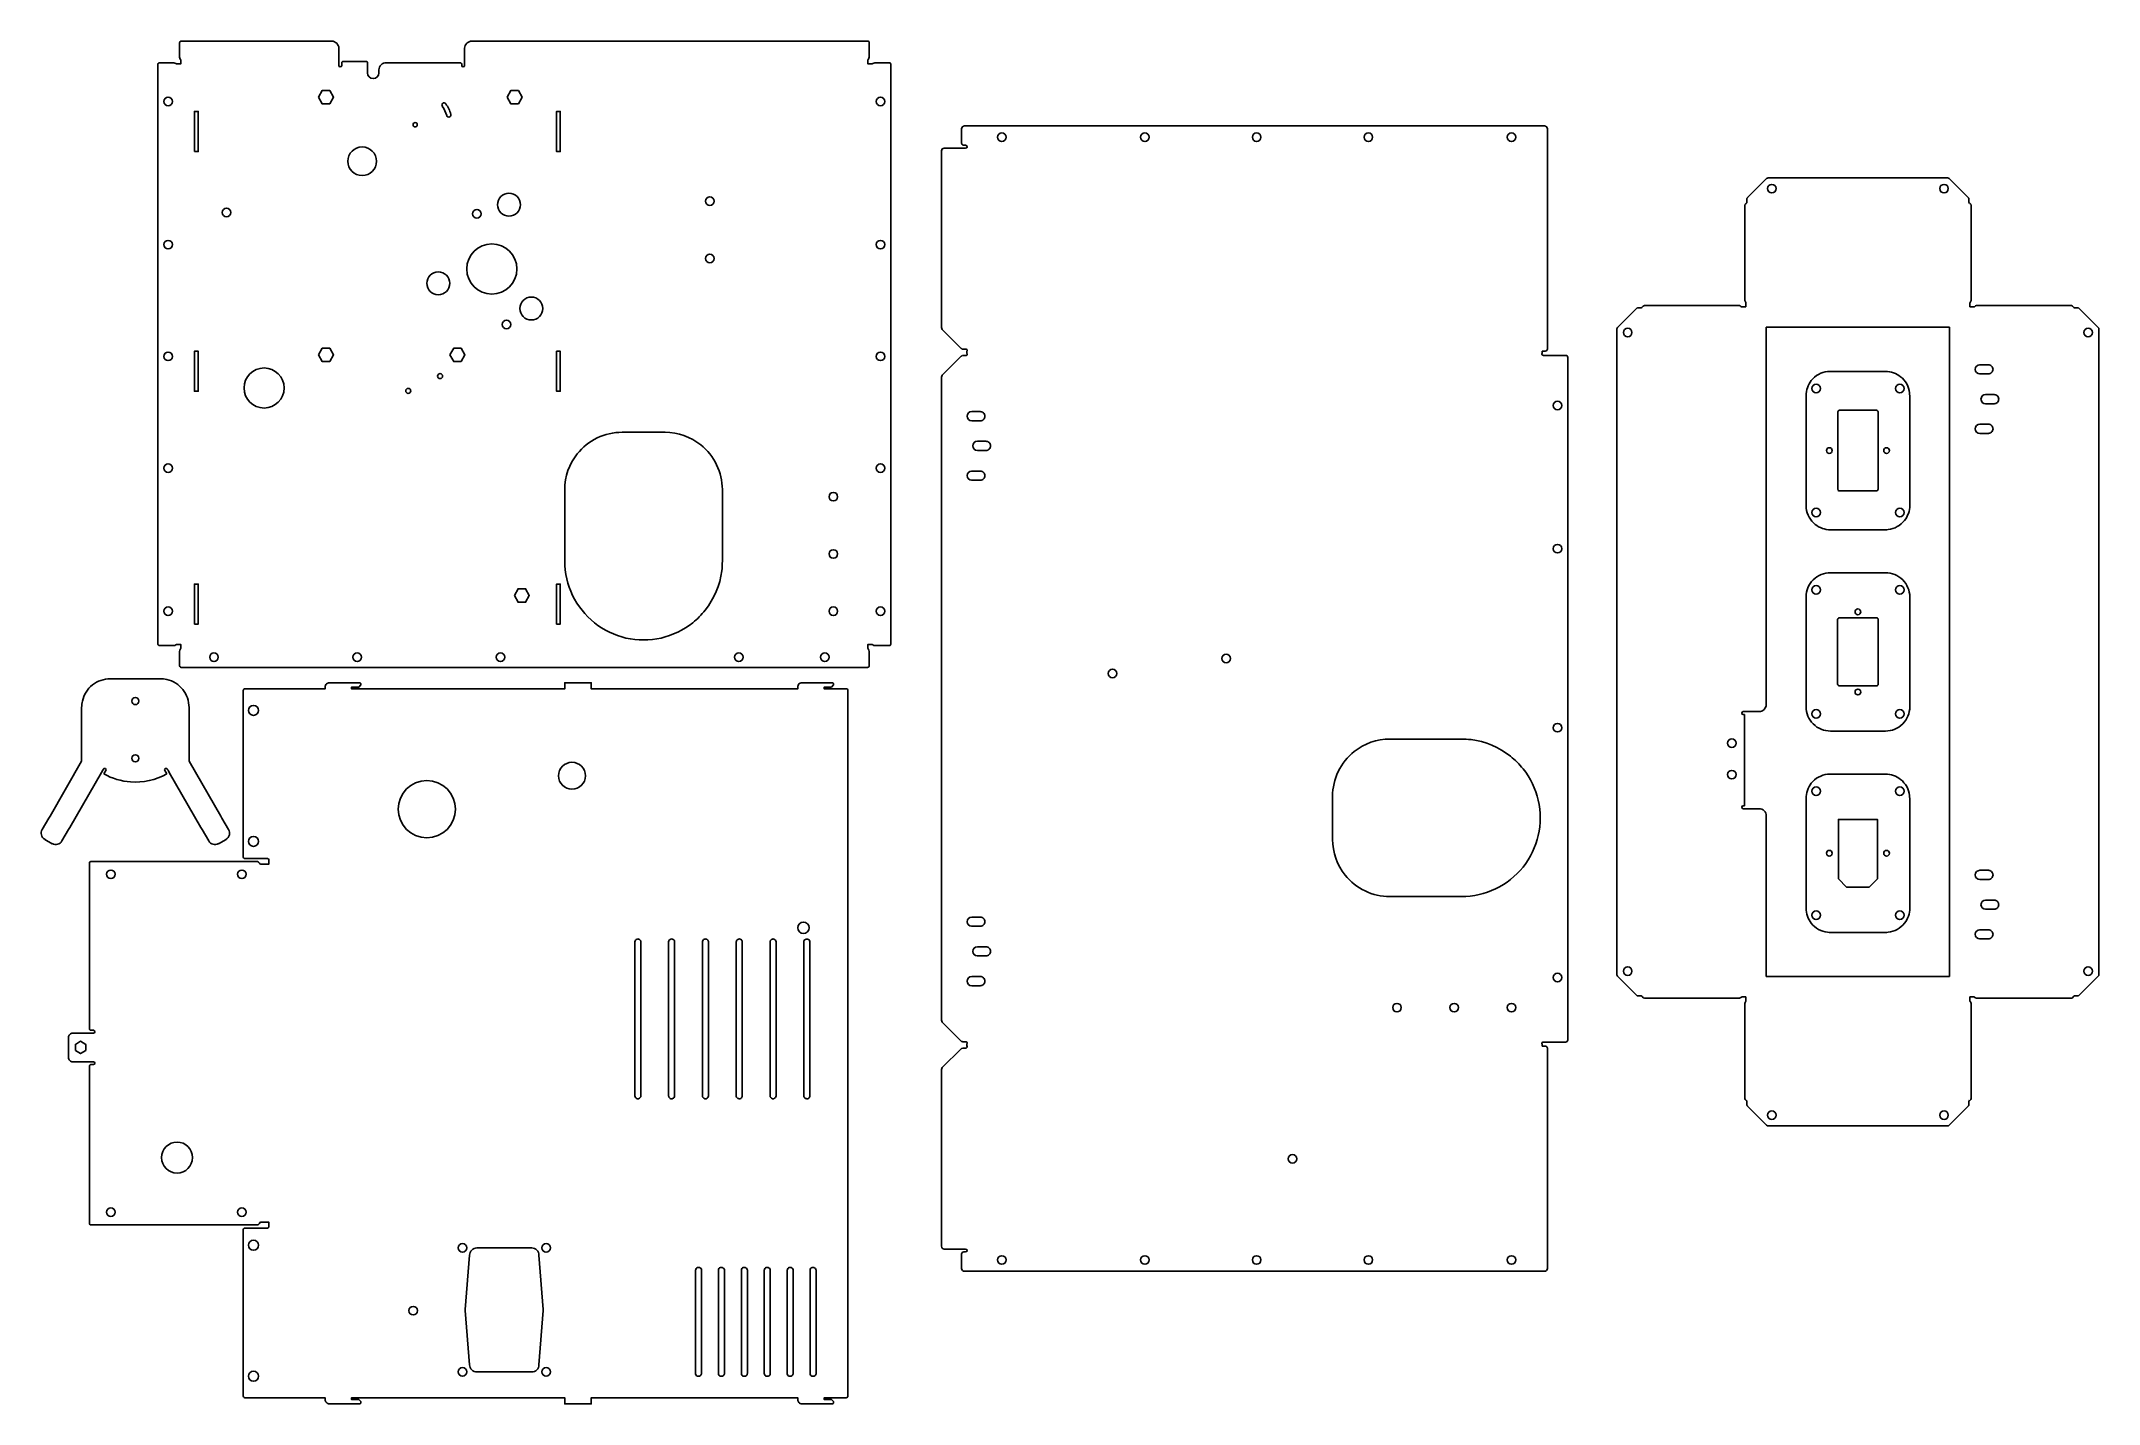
# Model space of a CAD drawing. Header units: millimetres. Extents: x 831 to 2268, y 32 to 983.
import ezdxf

# ---------------------------------------------------------------- set-up
doc = ezdxf.new("R2010")
doc.units = ezdxf.units.MM
doc.layers.get('0').update_dxf_attribs({"linetype": 'CONTINUOUS'})

msp = doc.modelspace()

# ---------------------------------------------------------------- linework, layer by layer
for p, q in [((1474, 912.2), (1474, 922.2)), ((1881, 924.2), (1476, 924.2)), ((1883, 768.5), (1883, 922.2)), ((1459.9, 783.4), (1459.9, 906.7)), ((1474.1, 908.7), (1461.9, 908.7)), ((1475.8, 908.7), (1474.1, 908.7)), ((1476.8, 910.7), (1475.5, 910.7)), ((1475.8, 908.7), (1476.8, 908.7)), ((2036.1, 887.5), (2022.8, 874.2)), ((2037.2, 887.9), (2162.5, 887.9)), ((2163.6, 887.5), (2176.9, 874.2)), ((2020.9, 802.4), (2020.9, 868.7)), ((2022.4, 873.4), (2022.4, 872)), ((2022.4, 871), (2022.4, 872)), ((2177.3, 872), (2177.3, 873.4)), ((2177.3, 871), (2177.3, 872)), ((2178.9, 868.7), (2178.9, 802.4)), ((1932, 783.4), (1945.3, 796.7)), ((1946.2, 797.2), (1947.5, 797.2)), ((1947.5, 797.2), (1948.5, 797.2)), ((2017.1, 798.7), (1950.8, 798.7)), ((2018.9, 797.9), (2019.9, 797.9)), ((2021.7, 797.9), (2019.9, 797.9)), ((2021.7, 799.6), (2021.7, 800.6)), ((2021.7, 799.6), (2021.7, 797.9)), ((2178.1, 799.6), (2178.1, 800.6)), ((2178.1, 799.6), (2178.1, 797.9)), ((2178.1, 797.9), (2179.8, 797.9)), ((2180.8, 797.9), (2179.8, 797.9)), ((2248.9, 798.7), (2182.6, 798.7)), ((2251.2, 797.2), (2252.2, 797.2)), ((2253.5, 797.2), (2252.2, 797.2)), ((2267.7, 783.4), (2254.4, 796.7)), ((1460.5, 782), (1473.7, 768.8)), ((1931.6, 782.4), (1931.6, 331.5)), ((2035.9, 520.2), (2035.9, 783.7)), ((2163.9, 783.7), (2035.9, 783.7)), ((2163.9, 330.2), (2163.9, 783.7)), ((2268.1, 331.5), (2268.1, 782.4)), ((1460.5, 750.2), (1473.7, 763.4)), ((1474.5, 768.4), (1475.8, 768.4)), ((1474.5, 763.8), (1475.8, 763.8)), ((1475.8, 768.4), (1476.8, 768.4)), ((1476.8, 763.8), (1475.8, 763.8)), ((1477.7, 766.8), (1477.7, 765.4)), ((1879.3, 767), (1881.5, 767)), ((1879.3, 765.2), (1879.3, 767)), ((1880.2, 764), (1881.2, 764)), ((1881.2, 764), (1883, 764)), ((1883, 764), (1895.7, 764)), ((1897.2, 762.5), (1897.2, 286)), ((1459.9, 299.8), (1459.9, 748.8)), ((2119.1, 752.8), (2080.7, 752.8)), ((2063.7, 735.8), (2063.7, 659.2)), ((2136.1, 659.2), (2136.1, 735.8)), ((1266.9, 710.3), (1236.9, 710.3)), ((1196.9, 670.3), (1196.9, 620.3)), ((1306.9, 620.3), (1306.9, 670.3)), ((2080.7, 642.2), (2119.1, 642.2)), ((914.5, 538.1), (879.5, 538.1)), ((859.5, 518.1), (859.5, 480.7)), ((934.5, 480.7), (934.5, 518.1)), ((2019.7, 515.2), (2019.9, 515.2)), ((2020.7, 513.2), (2019.7, 513.2)), ((2019.9, 515.2), (2021.7, 515.2)), ((2020.7, 449.4), (2020.7, 513.2)), ((2030.9, 515.2), (2021.7, 515.2)), ((1823, 496), (1773, 496)), ((859.5, 480.7), (837.4, 442.3)), ((874.3, 474.3), (873.4, 472.8)), ((874.8, 475.1), (874.3, 474.3)), ((919.3, 475.1), (919.8, 474.3)), ((919.8, 474.3), (920.6, 472.8)), ((934.5, 480.7), (956.7, 442.3)), ((873.4, 472.8), (851.2, 434.3)), ((876.5, 474.1), (875.1, 471.7)), ((917.5, 474.1), (918.9, 471.7)), ((920.6, 472.8), (942.8, 434.3)), ((2119.1, 471.6), (2080.7, 471.6)), ((1733, 456), (1733, 426)), ((2019.7, 449.4), (2020.7, 449.4)), ((2019.7, 447.4), (2019.9, 447.4)), ((2019.9, 447.4), (2021.7, 447.4)), ((2030.9, 447.4), (2021.7, 447.4)), ((2063.7, 454.6), (2063.7, 378)), ((2136.1, 378), (2136.1, 454.6)), ((836.5, 440.8), (831.9, 432.9)), ((836.5, 440.8), (837.4, 442.3)), ((850.3, 432.8), (845.7, 424.9)), ((850.3, 432.8), (851.2, 434.3)), ((943.7, 432.8), (942.8, 434.3)), ((943.7, 432.8), (948.3, 424.9)), ((957.5, 440.8), (956.7, 442.3)), ((957.5, 440.8), (962.1, 432.9)), ((2035.9, 330.2), (2035.9, 442.4)), ((833.7, 426), (838.9, 423)), ((960.3, 426), (955.1, 423)), ((1773, 386), (1823, 386)), ((2080.7, 361), (2119.1, 361)), ((1245.8, 247), (1245.8, 354.4)), ((1250, 354.4), (1250, 247)), ((1269.4, 247), (1269.4, 354.4)), ((1273.6, 354.4), (1273.6, 247)), ((1293, 247), (1293, 354.4)), ((1297.2, 354.4), (1297.2, 247)), ((1316.6, 247), (1316.6, 354.4)), ((1320.8, 354.4), (1320.8, 247)), ((1340.2, 247), (1340.2, 354.4)), ((1344.4, 354.4), (1344.4, 247)), ((1363.8, 247), (1363.8, 354.4)), ((1368, 354.4), (1368, 247)), ((1932, 330.5), (1945.3, 317.1)), ((1946.2, 316.7), (1947.5, 316.7)), ((1947.5, 316.7), (1948.5, 316.7)), ((2163.9, 330.2), (2035.9, 330.2)), ((2251.2, 316.7), (2252.2, 316.7)), ((2253.5, 316.7), (2252.2, 316.7)), ((2267.7, 330.5), (2254.4, 317.1)), ((2017.1, 315.2), (1950.8, 315.2)), ((2018.9, 316), (2019.9, 316)), ((2019.9, 316), (2021.7, 316)), ((2020.9, 245.1), (2020.9, 311.4)), ((2021.7, 316), (2021.7, 314.3)), ((2021.7, 314.3), (2021.7, 313.3)), ((2178.1, 316), (2179.8, 316)), ((2178.1, 314.3), (2178.1, 316)), ((2178.1, 314.3), (2178.1, 313.3)), ((2178.9, 311.4), (2178.9, 245.1)), ((2180.8, 316), (2179.8, 316)), ((2248.9, 315.2), (2182.6, 315.2)), ((1473.7, 285.2), (1460.5, 298.4)), ((1460.5, 266.6), (1473.7, 279.7)), ((1474.5, 284.7), (1475.8, 284.7)), ((1474.5, 280.2), (1475.8, 280.2)), ((1476.8, 284.7), (1475.8, 284.7)), ((1475.8, 280.2), (1476.8, 280.2)), ((1477.7, 283.2), (1477.7, 281.8)), ((1879.3, 283.3), (1879.3, 281.6)), ((1881.5, 281.6), (1879.3, 281.6)), ((1880.2, 284.5), (1881.2, 284.5)), ((1881.2, 284.5), (1883, 284.5)), ((1895.7, 284.5), (1883, 284.5)), ((1883, 126.4), (1883, 280.1)), ((1459.9, 265.2), (1459.9, 141.9)), ((2022.4, 242.9), (2022.4, 241.9)), ((2022.4, 240.5), (2022.4, 241.9)), ((2036.1, 226.4), (2022.8, 239.7)), ((2163.6, 226.4), (2176.9, 239.7)), ((2177.3, 242.9), (2177.3, 241.9)), ((2177.3, 241.9), (2177.3, 240.5)), ((2162.5, 225.9), (2037.2, 225.9)), ((1461.9, 139.9), (1474.1, 139.9)), ((1474, 136.4), (1474, 126.4)), ((1475.8, 139.9), (1474.1, 139.9)), ((1476.8, 137.9), (1475.5, 137.9)), ((1475.8, 139.9), (1476.8, 139.9)), ((1288.2, 53.1), (1288.2, 125.1)), ((1290.4, 127.1), (1290.2, 127.1)), ((1292.4, 53.1), (1292.4, 125.1)), ((1304.2, 53.1), (1304.2, 125.1)), ((1306.4, 127.1), (1306.2, 127.1)), ((1308.4, 53.1), (1308.4, 125.1)), ((1320.2, 53.1), (1320.2, 125.1)), ((1322.4, 127.1), (1322.2, 127.1)), ((1324.4, 53.1), (1324.4, 125.1)), ((1336.2, 53.1), (1336.2, 125.1)), ((1338.4, 127.1), (1338.2, 127.1)), ((1340.4, 53.1), (1340.4, 125.1)), ((1352.2, 53.1), (1352.2, 125.1)), ((1354.4, 127.1), (1354.2, 127.1)), ((1356.4, 53.1), (1356.4, 125.1)), ((1368.2, 53.1), (1368.2, 125.1)), ((1370.4, 127.1), (1370.2, 127.1)), ((1372.4, 53.1), (1372.4, 125.1)), ((1881, 124.4), (1476, 124.4)), ((1290.4, 51.1), (1290.2, 51.1)), ((1306.4, 51.1), (1306.2, 51.1)), ((1322.4, 51.1), (1322.2, 51.1)), ((1338.4, 51.1), (1338.2, 51.1)), ((1354.4, 51.1), (1354.2, 51.1)), ((1370.4, 51.1), (1370.2, 51.1))]:
    msp.add_line(p, q)
for points in [[(1126.9, 978.4, -0.414214), (1131.9, 983.4), (1408.4, 983.4, -0.414214), (1409.4, 982.4), (1409.4, 972.2, -0.189103), (1408.9, 970.9, 0.189103), (1408.6, 970.2), (1408.6, 969.2), (1408.6, 967.5), (1410.3, 967.5), (1411.3, 967.5, 0.189103), (1412, 967.7, -0.189103), (1413.4, 968.3), (1423.5, 968.3, -0.414214), (1424.5, 967.3), (1424.5, 562.3, -0.414214), (1423.5, 561.3), (1413.4, 561.3, -0.189103), (1412, 561.8, 0.189103), (1411.3, 562.1), (1410.3, 562.1), (1408.6, 562.1), (1408.6, 560.3), (1408.6, 559.3, 0.189103), (1408.9, 558.7, -0.189103), (1409.4, 557.3), (1409.4, 547.1, -0.414214), (1408.4, 546.1), (928.9, 546.1, -0.414214), (927.9, 547.1), (927.9, 557.3, -0.189103), (928.4, 558.7, 0.189103), (928.7, 559.3), (928.7, 560.3), (928.7, 562.1), (927, 562.1), (926, 562.1, 0.189103), (925.3, 561.8, -0.189103), (923.9, 561.3), (913.8, 561.3, -0.414214), (912.8, 562.3), (912.8, 967.3, -0.414214), (913.8, 968.3), (923.9, 968.3, -0.189103), (925.3, 967.7, 0.189103), (926, 967.5), (927, 967.5), (928.7, 967.5), (928.7, 969.2), (928.7, 970.2, 0.189103), (928.4, 970.9, -0.189103), (927.9, 972.2), (927.9, 982.4, -0.414214), (928.9, 983.4), (1034.1, 983.4, -0.414214), (1039.1, 978.4), (1039.1, 969.2), (1039.1, 967.5), (1039.1, 966.5, 1), (1041.1, 966.5), (1041.1, 968.3, -0.414214), (1042.1, 969.3), (1058.1, 969.3, -0.414214), (1059.1, 968.3), (1059.1, 961.3, 0.999997), (1067.1, 961.3), (1067.1, 963.3, -0.414219), (1072.1, 968.3), (1123.9, 968.3, -0.414214), (1124.9, 967.3), (1124.9, 966.5, 1), (1126.9, 966.5), (1126.9, 967.5), (1126.9, 969.2)], [(2194.2, 754.2, -0.414219), (2191, 751), (2185, 751, -0.999997), (2185, 757.4), (2191, 757.4, -0.414219)], [(2198.2, 733.4, -0.414219), (2195, 730.2), (2189, 730.2, -0.999997), (2189, 736.6), (2195, 736.6, -0.414219)], [(1487, 724.7, -0.414218), (1490.2, 721.5, -0.414218), (1487, 718.3), (1481, 718.3, -0.999995), (1481, 724.7)], [(2085.9, 670.4), (2085.9, 724.6, -0.414214), (2086.9, 725.6), (2112.9, 725.6, -0.414214), (2113.9, 724.6), (2113.9, 670.4, -0.414214), (2112.9, 669.4), (2086.9, 669.4, -0.414214)], [(2194.2, 712.7, -0.414219), (2191, 709.5), (2185, 709.5, -0.999997), (2185, 715.9), (2191, 715.9, -0.414219)], [(1485, 697.6, -0.999995), (1485, 704), (1491, 704, -0.414218), (1494.2, 700.8, -0.414218), (1491, 697.6)], [(1487, 676.8), (1481, 676.8, -0.999995), (1481, 683.2), (1487, 683.2, -0.414218), (1490.2, 680, -0.414218)], [(2119.1, 501.6), (2080.7, 501.6, -0.414214), (2063.7, 518.6), (2063.7, 595.2, -0.414214), (2080.7, 612.2), (2119.1, 612.2, -0.414214), (2136.1, 595.2), (2136.1, 518.6, -0.414214)], [(2085.7, 534.3), (2085.7, 579.6, -0.414214), (2086.7, 580.6), (2113.1, 580.6, -0.414214), (2114.1, 579.6), (2114.1, 534.3, -0.414214), (2113.1, 533.3), (2086.7, 533.3, -0.414214)], [(990.3, 410.4), (990.3, 411.6, 0.414214), (989.3, 412.6), (988.3, 412.6), (986.6, 412.6), (973.4, 412.6, -0.414214), (972.4, 413.6), (972.4, 530.1, -0.414214), (973.4, 531.1), (986.6, 531.1), (988.3, 531.1), (1029.5, 531.1), (1029.5, 532.4, -0.414214), (1032.5, 535.4), (1053.5, 535.4, -0.414214), (1054.5, 534.4), (1054.5, 533.9), (1053.1, 532.4), (1048, 532.4), (1048, 531.1), (1139.5, 531.1), (1158, 531.1), (1196.9, 531.1), (1196.9, 535.4), (1215.4, 535.4), (1215.4, 531.1), (1249.5, 531.1), (1268, 531.1), (1359.5, 531.1), (1359.5, 532.4, -0.414214), (1362.5, 535.4), (1383.5, 535.4, -0.414214), (1384.5, 534.4), (1384.5, 533.9), (1383.1, 532.4), (1378, 532.4), (1378, 531.1), (1393.5, 531.1, -0.414214), (1394.5, 530.1), (1394.5, 410.4), (1394.5, 408.7), (1394.5, 158.6), (1394.5, 156.8), (1394.5, 37.1, -0.414214), (1393.5, 36.1), (1378, 36.1), (1378, 34.8), (1383.1, 34.8), (1384.5, 33.4), (1384.5, 32.8, -0.414214), (1383.5, 31.8), (1362.5, 31.8, -0.414214), (1359.5, 34.8), (1359.5, 36.1), (1268, 36.1), (1249.5, 36.1), (1215.4, 36.1), (1215.4, 31.8), (1196.9, 31.8), (1196.9, 36.1), (1158, 36.1), (1139.5, 36.1), (1048, 36.1), (1048, 34.8), (1053.1, 34.8), (1054.5, 33.4), (1054.5, 32.8, -0.414214), (1053.5, 31.8), (1032.5, 31.8, -0.414214), (1029.5, 34.8), (1029.5, 36.1), (988.3, 36.1), (986.6, 36.1), (973.4, 36.1, -0.414214), (972.4, 37.1), (972.4, 153.6, -0.414214), (973.4, 154.6), (986.6, 154.6), (988.3, 154.6), (989.3, 154.6, 0.414214), (990.3, 155.6), (990.3, 156.8), (990.3, 158.6), (987.3, 158.6), (985.6, 158.6), (984.6, 158.6, 0.333333), (983.6, 157.8, -0.333333), (982.2, 156.8), (865.9, 156.8, -0.414214), (864.9, 157.8), (864.9, 267.7, -0.414214), (865.9, 268.7), (867.7, 268.7, 1), (867.7, 270.7), (866.7, 270.7), (865, 270.7), (853.3, 270.7, -0.414214), (850.3, 273.7), (850.3, 287.7, -0.414214), (853.3, 290.7), (865, 290.7), (866.7, 290.7), (867.7, 290.7, 1), (867.7, 292.7), (865.9, 292.7, -0.414214), (864.9, 293.7), (864.9, 409.5, -0.414214), (865.9, 410.5), (982.2, 410.5, -0.333333), (983.6, 409.4, 0.333333), (984.6, 408.7), (985.6, 408.7), (987.3, 408.7), (990.3, 408.7)], [(2194.2, 401.2, -0.414219), (2191, 398), (2185, 398, -0.999997), (2185, 404.4), (2191, 404.4, -0.414219)], [(2189, 383.6), (2195, 383.6, -0.414219), (2198.2, 380.4, -0.414219), (2195, 377.2), (2189, 377.2, -0.999997)], [(1481, 371.7), (1487, 371.7, -0.414218), (1490.2, 368.5, -0.414218), (1487, 365.3), (1481, 365.3, -0.999995)], [(2194.2, 359.7, -0.414219), (2191, 356.5), (2185, 356.5, -0.999997), (2185, 362.9), (2191, 362.9, -0.414219)], [(1485, 351), (1491, 351, -0.414219), (1494.2, 347.8, -0.414219), (1491, 344.6), (1485, 344.6, -0.999997)], [(1481, 330.2), (1487, 330.2, -0.414218), (1490.2, 327, -0.414218), (1487, 323.8), (1481, 323.8, -0.999995)], [(1173.8, 140.7, -0.414214), (1178.8, 135.7), (1181.7, 97.8, -0.039105), (1181.7, 97), (1178.8, 59.1, -0.414214), (1173.8, 54.1), (1135.4, 54.1, -0.414214), (1130.4, 59.1), (1127.4, 97, -0.039105), (1127.4, 97.8), (1130.4, 135.7, -0.414214), (1135.4, 140.7)]]:
    msp.add_lwpolyline(points, format="xyb", close=True)
for points in [[(1024.9, 944.3), (1027.5, 949), (1032.8, 949), (1035.4, 944.3), (1032.8, 939.6), (1027.5, 939.6)], [(1156.7, 944.3), (1159.3, 949), (1164.5, 949), (1167.1, 944.3), (1164.5, 939.6), (1159.3, 939.6)], [(938.3, 906.3), (938.3, 934.3), (938.8, 934.3), (940.4, 934.3), (940.9, 934.3), (940.9, 906.3), (940.4, 906.3), (938.8, 906.3)], [(1191.6, 906.3), (1191.1, 906.3), (1191.1, 934.3), (1191.6, 934.3), (1193.2, 934.3), (1193.7, 934.3), (1193.7, 906.3), (1193.2, 906.3)], [(940.4, 766.9), (940.9, 766.9), (940.9, 738.9), (940.4, 738.9), (938.8, 738.9), (938.3, 738.9), (938.3, 766.9), (938.8, 766.9)], [(1024.9, 764.3), (1027.5, 769), (1032.8, 769), (1035.4, 764.3), (1032.8, 759.6), (1027.5, 759.6)], [(1116.7, 764.3), (1119.3, 769), (1124.5, 769), (1127.1, 764.3), (1124.5, 759.6), (1119.3, 759.6)], [(1193.2, 766.9), (1193.7, 766.9), (1193.7, 738.9), (1193.2, 738.9), (1191.6, 738.9), (1191.1, 738.9), (1191.1, 766.9), (1191.6, 766.9)], [(938.3, 576.3), (938.3, 604.3), (938.8, 604.3), (940.4, 604.3), (940.9, 604.3), (940.9, 576.3), (940.4, 576.3), (938.8, 576.3)], [(1191.6, 576.3), (1191.1, 576.3), (1191.1, 604.3), (1191.6, 604.3), (1193.2, 604.3), (1193.7, 604.3), (1193.7, 576.3), (1193.2, 576.3)], [(1161.7, 596.3), (1164.3, 601), (1169.5, 601), (1172.1, 596.3), (1169.5, 591.6), (1164.3, 591.6)], [(2086.3, 398.4), (2086.3, 439.9), (2113.5, 439.9), (2113.5, 398.4), (2107.8, 392.7), (2091.9, 392.7)], [(855.1, 278.6), (858.8, 276.4), (862.4, 278.6), (862.4, 282.8), (858.8, 285), (855.1, 282.8)]]:
    msp.add_lwpolyline(points, close=True)
for centre, radius in [((919.9, 941.3), 3), ((1417.4, 941.3), 3), ((1092.4, 925), 1.5), ((1055.4, 899.5), 10), ((1502, 916.3), 3), ((1602, 916.3), 3), ((1680, 916.3), 3), ((1758, 916.3), 3), ((1858, 916.3), 3), ((1157.9, 869.2), 8), ((2039.7, 880.4), 3), ((2160, 880.4), 3), ((960.7, 863.8), 3), ((1135.5, 862.9), 3), ((1298.1, 871.7), 3), ((919.9, 841.3), 3), ((1145.9, 824.3), 17.5), ((1298.1, 831.7), 3), ((1417.4, 841.3), 3), ((1108.5, 814.3), 8), ((1173.5, 796.7), 8), ((1156.2, 785.6), 3), ((1939.1, 779.9), 3), ((2260.6, 779.9), 3), ((919.9, 763.3), 3), ((1417.4, 763.3), 3), ((986.9, 741.2), 14), ((1109.8, 749.5), 1.75), ((1087.6, 739.2), 1.75), ((2070.7, 740.8), 3), ((2129.1, 740.8), 3), ((1890.1, 729), 3), ((2079.9, 697.5), 2), ((2119.9, 697.5), 2), ((919.9, 685.3), 3), ((1417.4, 685.3), 3), ((1384.4, 665.3), 3), ((2070.7, 654.2), 3), ((2129.1, 654.2), 3), ((1384.4, 625.3), 3), ((1890.1, 629), 3), ((2070.7, 600.2), 3), ((2129.1, 600.2), 3), ((919.9, 585.3), 3), ((1384.4, 585.3), 3), ((1417.4, 585.3), 3), ((2099.9, 584.9), 2), ((951.9, 553.2), 3), ((1051.9, 553.2), 3), ((1151.9, 553.2), 3), ((1318.4, 553.2), 3), ((1378.4, 553.2), 3), ((1658.7, 552.3), 3), ((1579.4, 541.9), 3), ((897, 522.6), 2.5), ((979.5, 516.1), 3.5), ((2099.9, 528.9), 2), ((1890.1, 504), 3), ((2070.7, 513.6), 3), ((2129.1, 513.6), 3), ((2011.8, 493.2), 3), ((897, 482.6), 2.5), ((1201.9, 470.4), 9.4), ((2011.8, 471.2), 3), ((1100.5, 447.1), 20), ((2070.7, 459.6), 3), ((2129.1, 459.6), 3), ((979.5, 424.6), 3.5), ((2079.9, 416.3), 2), ((2119.9, 416.3), 2), ((879.9, 401.6), 3), ((971.4, 401.6), 3), ((2070.7, 373), 3), ((2129.1, 373), 3), ((1363.5, 364.3), 4), ((1890.1, 329.5), 3), ((1939.1, 334), 3), ((2260.6, 334), 3), ((1778, 308.5), 3), ((1818, 308.5), 3), ((1858, 308.5), 3), ((2039.7, 233.4), 3), ((2160, 233.4), 3), ((926.1, 203.8), 10.8), ((1705, 202.9), 3), ((879.9, 165.7), 3), ((971.4, 165.7), 3), ((979.5, 142.6), 3.5), ((1125.4, 140.7), 3), ((1183.8, 140.7), 3), ((1502, 132.3), 3), ((1602, 132.3), 3), ((1680, 132.3), 3), ((1758, 132.3), 3), ((1858, 132.3), 3), ((1091, 96.9), 3), ((979.5, 51.1), 3.5), ((1125.4, 54.1), 3), ((1183.8, 54.1), 3)]:
    msp.add_circle(centre, radius)
for centre, radius, start, end in [((1476, 922.2), 2, 90, 180), ((1881, 922.2), 2, 0, 90), ((1461.9, 906.7), 2, 90, 180), ((1475.5, 912.2), 1.5, 180, 270), ((1476.8, 909.7), 1, -90, 90), ((2037.2, 886.4), 1.5, 90, 135), ((2162.5, 886.4), 1.5, 45, 90), ((2022.4, 868.7), 1.5, 113.4006, 180), ((2021.4, 871), 1, -66.5994, 0), ((2023.9, 873.1), 1.5, 135, 155.6957), ((2175.8, 873.1), 1.5, 24.3043, 45), ((2178.3, 871), 1, 180, 246.5994), ((2177.4, 868.7), 1.5, 0, 66.5994), ((1946.4, 795.7), 1.5, 114.3043, 135), ((1948.5, 798.2), 1, 270, 336.5994), ((1950.8, 797.2), 1.5, 90, 156.5994), ((2017.1, 797.2), 1.5, 42.8436, 90), ((2018.9, 798.9), 1, 222.8436, 270), ((2022.4, 802.4), 1.5, 180, 227.1564), ((2020.7, 800.6), 1, 0, 47.1564), ((2179.1, 800.6), 1, 132.8436, 180), ((2177.4, 802.4), 1.5, -47.1564, 0), ((2180.8, 798.9), 1, 270, 317.1564), ((2182.6, 797.2), 1.5, 90, 137.1564), ((2248.9, 797.2), 1.5, 23.4006, 90), ((2251.2, 798.2), 1, 203.4006, 270), ((2253.3, 795.7), 1.5, 45, 65.6957), ((1461.9, 783.4), 2, 180, 225), ((1933.1, 782.4), 1.5, 135, 180), ((2266.6, 782.4), 1.5, 0, 45), ((1474.7, 769.9), 1.5, 225, 245.6957), ((1474.7, 762.3), 1.5, 114.3043, 135), ((1476.8, 767.4), 1, -15.3967, 90), ((1476.8, 764.8), 1, -90, 15.3967), ((1479.2, 766.7), 1.5, 164.6033, 170.4242), ((1479.2, 765.5), 1.5, 189.5758, 195.3967), ((1880.2, 765), 1, 168.463, 270), ((1881.5, 768.5), 1.5, -90, 0), ((1895.7, 762.5), 1.5, 0, 90), ((1461.9, 748.8), 2, 135, 180), ((2019.7, 514.2), 1, 90, 270), ((875.6, 474.6), 1, -30, 150), ((918.4, 474.6), 1, 30, 210), ((2019.7, 448.4), 1, 90, 270), ((2030.9, 442.4), 5, 0, 90.0005), ((836.2, 430.4), 5, 150, 240), ((957.8, 430.4), 5, -60, 30), ((841.4, 427.4), 5, 240, 330), ((952.6, 427.4), 5, 210, 300), ((1933.1, 331.5), 1.5, 180, 225), ((2266.6, 331.5), 1.5, 315, 360), ((1946.4, 318.2), 1.5, 225, 245.6957), ((1948.5, 315.7), 1, 23.4006, 90), ((2251.2, 315.7), 1, 90, 156.5994), ((2253.3, 318.2), 1.5, 294.3043, 315), ((1950.8, 316.7), 1.5, 203.4006, 270), ((2017.1, 316.7), 1.5, 270, 317.1564), ((2018.9, 315), 1, 90, 137.1564), ((2022.4, 311.4), 1.5, 132.8436, 180), ((2020.7, 313.3), 1, -47.1564, 0), ((2179.1, 313.3), 1, 180, 227.1564), ((2177.4, 311.4), 1.5, 0, 47.1564), ((2180.8, 315), 1, 42.8436, 90), ((2182.6, 316.7), 1.5, 222.8436, 270), ((2248.9, 316.7), 1.5, 270, 336.5994), ((1461.9, 299.8), 2, 180, 225), ((1474.7, 286.2), 1.5, 225, 245.6957), ((1474.7, 278.7), 1.5, 114.3043, 135), ((1476.8, 283.7), 1, -15.3967, 90), ((1476.8, 281.2), 1, -90, 15.3967), ((1479.2, 283.1), 1.5, 164.6033, 170.4242), ((1479.2, 281.8), 1.5, 189.5758, 195.3967), ((1880.2, 283.5), 1, 90, 191.537), ((1881.5, 280.1), 1.5, 0, 90), ((1895.7, 286), 1.5, 270, 360), ((1461.9, 265.2), 2, 135, 180), ((2022.4, 245.1), 1.5, 180, 246.5994), ((2177.4, 245.1), 1.5, 293.4006, 360), ((2021.4, 242.9), 1, 0, 66.5994), ((2023.9, 240.7), 1.5, 204.3043, 225), ((2175.8, 240.7), 1.5, 315, 335.6957), ((2178.3, 242.9), 1, 113.4006, 180), ((2037.2, 227.4), 1.5, 225, 270), ((2162.5, 227.4), 1.5, 270, 315), ((1461.9, 141.9), 2, 180, 270), ((1475.5, 136.4), 1.5, 90, 180), ((1476.8, 138.9), 1, -90, 90), ((1476, 126.4), 2, 180, 270), ((1881, 126.4), 2, -90, 0)]:
    msp.add_arc(centre, radius, start, end)
for centre, major_axis, ratio, start_param, end_param in [((1097.6, 927.5), (-8.5, 18), 0.864615, 4.529282, 4.895496), ((1098.2, 927.8), (9.6, -20.4), 0.864615, 1.38769, 1.753903), ((2023.5, 873.4), (1.14, 0.15), 0.683125, 2.559465, 3.053941), ((2176.2, 873.4), (1.16, -0.14), 0.680884, 0.080575, 0.571392), ((1946.1, 796), (0.14, 1.16), 0.680884, 0.080575, 0.571392), ((2253.6, 796), (-0.15, 1.14), 0.683125, 5.701058, 6.195533), ((1474.4, 769.5), (-0.15, 1.14), 0.683125, 2.559465, 3.053941), ((1474.4, 762.7), (0.14, 1.16), 0.680884, 0.080575, 0.571392), ((1478.4, 766.9), (-0.602, -0.271), 0.892527, 5.646653, 5.901936), ((1478.4, 765.3), (-0.602, 0.271), 0.892524, 0.38125, 0.636532), ((1946.1, 317.8), (-0.15, 1.14), 0.683125, 2.559465, 3.053941), ((2253.6, 317.9), (0.14, 1.16), 0.680881, 3.222165, 3.712978), ((1474.4, 285.9), (-0.15, 1.14), 0.683125, 2.559465, 3.053941), ((1474.4, 279), (0.14, 1.16), 0.680884, 0.080575, 0.571392), ((1478.4, 283.2), (-0.602, -0.271), 0.892527, 5.646653, 5.901936), ((1478.4, 281.7), (-0.602, 0.271), 0.892524, 0.38125, 0.636532), ((2023.5, 240.4), (1.16, -0.14), 0.680884, 3.222168, 3.712985), ((2176.2, 240.4), (1.14, 0.15), 0.683125, 5.701058, 6.195533)]:
    msp.add_ellipse(centre, major_axis=major_axis, ratio=ratio, start_param=start_param, end_param=end_param)
for points in [[(1111.4, 939.8), (1111, 939.3), (1111, 938.5), (1111.4, 938)], [(1113.8, 939.7), (1113.3, 940.5), (1112, 940.6), (1111.4, 939.8)], [(1117, 930.9), (1117.4, 931.3), (1117.5, 931.8), (1117.3, 932.3)]]:
    msp.add_open_spline(points, degree=3)
for points, knots in [([(1114.5, 931.4), (1114.5, 931.3), (1114.6, 931.1), (1114.6, 931), (1115.2, 930.2), (1116.5, 930.1), (1117, 930.9)], [0, 0, 0, 0, 0.693519, 0.693519, 0.693519, 4.85353, 4.85353, 4.85353, 4.85353]), ([(2063.7, 735.8), (2063.6, 739.6), (2066.5, 747.9), (2074.9, 752.6), (2080, 752.8), (2080.7, 752.8)], [141.703538, 141.703538, 141.703538, 141.703538, 153.147911, 166.49968, 168.407075, 168.407075, 168.407075, 168.407075]), ([(2119.1, 752.8), (2122.9, 752.8), (2131.1, 749.9), (2135.8, 741.6), (2136, 736.5), (2136.1, 735.8)], [206.807075, 206.807075, 206.807075, 206.807075, 218.251448, 231.603217, 233.510613, 233.510613, 233.510613, 233.510613]), ([(1236.9, 710.3), (1230.9, 710.3), (1224.9, 708.9), (1219.5, 706.3), (1214.1, 703.7), (1209.3, 699.9), (1205.6, 695.2), (1200, 688.2), (1196.8, 679.3), (1196.9, 670.3)], [0, 0, 0, 0, 25.596533, 25.596533, 25.596533, 51.204237, 51.204237, 51.204237, 89.605692, 89.605692, 89.605692, 89.605692]), ([(1306.9, 670.3), (1306.9, 676.3), (1305.5, 682.2), (1302.9, 687.6), (1300.3, 693), (1296.5, 697.8), (1291.8, 701.5), (1284.8, 707.1), (1275.9, 710.3), (1266.9, 710.3)], [0, 0, 0, 0, 25.596533, 25.596533, 25.596533, 51.204237, 51.204237, 51.204237, 89.605692, 89.605692, 89.605692, 89.605692]), ([(2080.7, 642.2), (2076.8, 642.2), (2068.6, 645.1), (2063.9, 653.5), (2063.7, 658.6), (2063.7, 659.2)], [38.4, 38.4, 38.4, 38.4, 49.844373, 63.196142, 65.103538, 65.103538, 65.103538, 65.103538]), ([(2136.1, 659.2), (2136.1, 655.4), (2133.2, 647.2), (2124.8, 642.5), (2119.7, 642.2), (2119.1, 642.2)], [310.110613, 310.110613, 310.110613, 310.110613, 321.554986, 334.906755, 336.81415, 336.81415, 336.81415, 336.81415]), ([(1196.9, 620.3), (1196.9, 612), (1198.8, 603.8), (1202.3, 596.4), (1205.9, 589), (1211.2, 582.4), (1217.6, 577.3), (1224, 572.1), (1231.6, 568.5), (1239.6, 566.6), (1247.7, 564.8), (1256.1, 564.8), (1264.1, 566.6), (1272.1, 568.5), (1279.7, 572.1), (1286.2, 577.3), (1289.4, 579.8), (1292.3, 582.8), (1294.9, 586), (1301.2, 593.9), (1305.3, 603.6), (1306.5, 613.6), (1306.8, 615.8), (1306.9, 618), (1306.9, 620.3)], [0, 0, 0, 0, 35.216881, 35.216881, 35.216881, 70.471936, 70.471936, 70.471936, 105.70763, 105.70763, 105.70763, 140.943359, 140.943359, 140.943359, 176.178765, 176.178765, 176.178765, 193.797746, 193.797746, 193.797746, 237.126429, 237.126429, 237.126429, 246.651606, 246.651606, 246.651606, 246.651606]), ([(879.5, 538.1), (875, 538.2), (870.6, 536.6), (867, 533.8), (863.5, 531), (861, 527), (860, 522.6), (859.7, 521.1), (859.5, 519.6), (859.5, 518.1)], [0, 0, 0, 0, 19.557148, 19.557148, 19.557148, 39.113725, 39.113725, 39.113725, 45.632967, 45.632967, 45.632967, 45.632967]), ([(934.5, 518.1), (934.5, 522.6), (933, 527.1), (930.2, 530.6), (927.4, 534.1), (923.3, 536.7), (919, 537.6), (917.5, 538), (916, 538.1), (914.5, 538.1)], [0, 0, 0, 0, 19.557148, 19.557148, 19.557148, 39.113725, 39.113725, 39.113725, 45.632967, 45.632967, 45.632967, 45.632967]), ([(2035.9, 520.2), (2035.8, 519.8), (2035.6, 517.5), (2033.5, 515.4), (2031.2, 515.2), (2030.9, 515.2)], [0, 0, 0, 0, 1.121987, 6.731923, 7.85391, 7.85391, 7.85391, 7.85391]), ([(1773, 496), (1764, 496.1), (1755.1, 492.9), (1748.1, 487.3), (1743.4, 483.6), (1739.6, 478.8), (1737, 473.4), (1734.4, 468), (1733, 462), (1733, 456)], [0, 0, 0, 0, 38.402384, 38.402384, 38.402384, 64.004136, 64.004136, 64.004136, 89.605692, 89.605692, 89.605692, 89.605692]), ([(1823, 386), (1831.3, 386), (1839.5, 387.9), (1846.9, 391.5), (1854.3, 395), (1860.9, 400.3), (1866, 406.7), (1871.2, 413.2), (1874.8, 420.8), (1876.7, 428.8), (1878.5, 436.8), (1878.5, 445.2), (1876.7, 453.3), (1874.8, 461.3), (1871.2, 468.9), (1866, 475.3), (1863.5, 478.5), (1860.5, 481.5), (1857.3, 484), (1849.4, 490.3), (1839.7, 494.5), (1829.7, 495.7), (1827.5, 495.9), (1825.3, 496.1), (1823, 496)], [0, 0, 0, 0, 35.216881, 35.216881, 35.216881, 70.471936, 70.471936, 70.471936, 105.70763, 105.70763, 105.70763, 140.943359, 140.943359, 140.943359, 176.178765, 176.178765, 176.178765, 193.797746, 193.797746, 193.797746, 237.126429, 237.126429, 237.126429, 246.651606, 246.651606, 246.651606, 246.651606]), ([(875.1, 471.7), (880.8, 468.5), (887.2, 466.6), (893.7, 466.1), (902.4, 465.5), (911.3, 467.4), (918.9, 471.7)], [0.972214, 0.972214, 0.972214, 0.972214, 28.895274, 28.895274, 28.895274, 66.449843, 66.449843, 66.449843, 66.449843]), ([(2063.7, 454.6), (2063.6, 458.4), (2066.5, 466.7), (2074.9, 471.4), (2080, 471.6), (2080.7, 471.6)], [168.407075, 168.407075, 168.407075, 168.407075, 179.851448, 193.203217, 195.110613, 195.110613, 195.110613, 195.110613]), ([(2119.1, 471.6), (2122.9, 471.6), (2131.1, 468.7), (2135.8, 460.4), (2136, 455.3), (2136.1, 454.6)], [233.510613, 233.510613, 233.510613, 233.510613, 244.954986, 258.306755, 260.21415, 260.21415, 260.21415, 260.21415]), ([(1733, 426), (1733, 417), (1736.2, 408.1), (1741.8, 401.1), (1745.5, 396.4), (1750.3, 392.6), (1755.7, 390), (1761.1, 387.4), (1767, 386), (1773, 386)], [0, 0, 0, 0, 38.402384, 38.402384, 38.402384, 64.004136, 64.004136, 64.004136, 89.605692, 89.605692, 89.605692, 89.605692]), ([(2080.7, 361), (2080, 361), (2074.9, 361.3), (2066.5, 366), (2063.6, 374.2), (2063.7, 378)], [65.103538, 65.103538, 65.103538, 65.103538, 67.010933, 80.362702, 91.807075, 91.807075, 91.807075, 91.807075]), ([(2136.1, 378), (2136.1, 374.2), (2133.2, 366), (2124.8, 361.3), (2119.7, 361), (2119.1, 361)], [0, 0, 0, 0, 11.444373, 24.796142, 26.703538, 26.703538, 26.703538, 26.703538]), ([(1245.8, 354.4), (1245.8, 355.3), (1246.5, 356.2), (1247.4, 356.4), (1247.7, 356.5), (1248, 356.5), (1248.4, 356.4), (1249.3, 356.2), (1250, 355.3), (1250, 354.4)], [0, 0, 0, 0, 4.121437, 4.121437, 4.121437, 5.494903, 5.494903, 5.494903, 9.616299, 9.616299, 9.616299, 9.616299]), ([(1269.4, 354.4), (1269.4, 355.3), (1270.1, 356.2), (1271, 356.4), (1271.3, 356.5), (1271.7, 356.5), (1272, 356.4), (1272.9, 356.2), (1273.6, 355.3), (1273.6, 354.4)], [0, 0, 0, 0, 4.120618, 4.120618, 4.120618, 5.494085, 5.494085, 5.494085, 9.616299, 9.616299, 9.616299, 9.616299]), ([(1293, 354.4), (1293, 355.2), (1293.6, 356), (1294.4, 356.3), (1294.5, 356.4), (1294.6, 356.4), (1294.6, 356.4), (1294.9, 356.5), (1295.3, 356.5), (1295.6, 356.4), (1296.2, 356.2), (1296.8, 355.8), (1297, 355.2), (1297.1, 354.9), (1297.2, 354.6), (1297.2, 354.4)], [0, 0, 0, 0, 3.757729, 3.757729, 3.757729, 4.113495, 4.113495, 4.113495, 5.499446, 5.499446, 5.499446, 8.378734, 8.378734, 8.378734, 9.616299, 9.616299, 9.616299, 9.616299]), ([(1316.6, 354.4), (1316.6, 354.5), (1316.6, 354.7), (1316.7, 354.8), (1316.8, 355.6), (1317.5, 356.2), (1318.2, 356.4), (1319, 356.6), (1319.8, 356.3), (1320.3, 355.8), (1320.4, 355.6), (1320.5, 355.5), (1320.6, 355.3), (1320.7, 355), (1320.8, 354.7), (1320.8, 354.4)], [0, 0, 0, 0, 0.683581, 0.683581, 0.683581, 4.129211, 4.129211, 4.129211, 7.382242, 7.382242, 7.382242, 8.285975, 8.285975, 8.285975, 9.616299, 9.616299, 9.616299, 9.616299]), ([(1340.2, 354.4), (1340.2, 355.3), (1340.9, 356.2), (1341.9, 356.4), (1342.2, 356.5), (1342.5, 356.5), (1342.8, 356.4), (1343.7, 356.2), (1344.4, 355.3), (1344.4, 354.4)], [0, 0, 0, 0, 4.121416, 4.121416, 4.121416, 5.494886, 5.494886, 5.494886, 9.616299, 9.616299, 9.616299, 9.616299]), ([(1363.8, 354.4), (1363.8, 354.7), (1363.9, 355), (1364, 355.3), (1364.4, 356), (1365.2, 356.5), (1366, 356.4), (1366.1, 356.4), (1366.3, 356.4), (1366.4, 356.4), (1367.2, 356.2), (1367.8, 355.6), (1368, 354.8), (1368, 354.7), (1368, 354.5), (1368, 354.4)], [0, 0, 0, 0, 1.331021, 1.331021, 1.331021, 4.90377, 4.90377, 4.90377, 5.48792, 5.48792, 5.48792, 8.933208, 8.933208, 8.933208, 9.616299, 9.616299, 9.616299, 9.616299]), ([(1250, 247), (1250, 246), (1249.3, 245.1), (1248.4, 244.9), (1248, 244.8), (1247.7, 244.8), (1247.4, 244.9), (1246.5, 245.1), (1245.8, 246), (1245.8, 247)], [0, 0, 0, 0, 4.121416, 4.121416, 4.121416, 5.494886, 5.494886, 5.494886, 9.616299, 9.616299, 9.616299, 9.616299]), ([(1273.6, 247), (1273.6, 246.1), (1273, 245.3), (1272.2, 245), (1272.1, 245), (1272, 244.9), (1272, 244.9), (1271.7, 244.8), (1271.3, 244.8), (1271, 244.9), (1270.4, 245.1), (1269.8, 245.5), (1269.6, 246.1), (1269.5, 246.4), (1269.4, 246.7), (1269.4, 247)], [0, 0, 0, 0, 3.757729, 3.757729, 3.757729, 4.113495, 4.113495, 4.113495, 5.499446, 5.499446, 5.499446, 8.378734, 8.378734, 8.378734, 9.616299, 9.616299, 9.616299, 9.616299]), ([(1297.2, 247), (1297.2, 246), (1296.5, 245.1), (1295.6, 244.9), (1295.3, 244.8), (1294.9, 244.8), (1294.6, 244.9), (1293.7, 245.1), (1293, 246), (1293, 247)], [0, 0, 0, 0, 4.121416, 4.121416, 4.121416, 5.494886, 5.494886, 5.494886, 9.616299, 9.616299, 9.616299, 9.616299]), ([(1320.8, 247), (1320.8, 246.8), (1320.8, 246.6), (1320.8, 246.5), (1320.6, 245.7), (1319.9, 245.1), (1319.2, 244.9), (1318.5, 244.7), (1317.7, 245), (1317.2, 245.5), (1317, 245.7), (1316.9, 245.9), (1316.8, 246), (1316.7, 246.3), (1316.6, 246.6), (1316.6, 247)], [0, 0, 0, 0, 0.683581, 0.683581, 0.683581, 4.129211, 4.129211, 4.129211, 7.382242, 7.382242, 7.382242, 8.285975, 8.285975, 8.285975, 9.616299, 9.616299, 9.616299, 9.616299]), ([(1344.4, 247), (1344.4, 246), (1343.7, 245.1), (1342.8, 244.9), (1342.5, 244.8), (1342.2, 244.8), (1341.9, 244.9), (1340.9, 245.1), (1340.2, 246), (1340.2, 247)], [0, 0, 0, 0, 4.120618, 4.120618, 4.120618, 5.494085, 5.494085, 5.494085, 9.616299, 9.616299, 9.616299, 9.616299]), ([(1368, 247), (1368, 246.8), (1368, 246.6), (1368, 246.5), (1367.8, 245.7), (1367.2, 245.1), (1366.4, 244.9), (1365.7, 244.7), (1364.9, 245), (1364.4, 245.5), (1364.2, 245.7), (1364.1, 245.9), (1364, 246), (1363.9, 246.3), (1363.8, 246.6), (1363.8, 247)], [0, 0, 0, 0, 0.683581, 0.683581, 0.683581, 4.129211, 4.129211, 4.129211, 7.382242, 7.382242, 7.382242, 8.285975, 8.285975, 8.285975, 9.616299, 9.616299, 9.616299, 9.616299]), ([(1290.2, 127.1), (1289.3, 127.1), (1288.5, 126.5), (1288.3, 125.7), (1288.2, 125.5), (1288.2, 125.3), (1288.2, 125.1)], [0, 0, 0, 0, 4.312377, 4.312377, 4.312377, 5.44135, 5.44135, 5.44135, 5.44135]), ([(1292.4, 125.1), (1292.4, 125.9), (1291.8, 126.7), (1291, 127), (1290.8, 127), (1290.6, 127.1), (1290.4, 127.1)], [0, 0, 0, 0, 4.312377, 4.312377, 4.312377, 5.44135, 5.44135, 5.44135, 5.44135]), ([(1306.2, 127.1), (1305.3, 127.1), (1304.5, 126.5), (1304.3, 125.7), (1304.2, 125.5), (1304.2, 125.3), (1304.2, 125.1)], [0, 0, 0, 0, 4.312377, 4.312377, 4.312377, 5.44135, 5.44135, 5.44135, 5.44135]), ([(1308.4, 125.1), (1308.4, 125.9), (1307.8, 126.7), (1307, 127), (1306.8, 127), (1306.6, 127.1), (1306.4, 127.1)], [0, 0, 0, 0, 4.312377, 4.312377, 4.312377, 5.44135, 5.44135, 5.44135, 5.44135]), ([(1322.2, 127.1), (1321.3, 127.1), (1320.5, 126.5), (1320.3, 125.7), (1320.2, 125.5), (1320.2, 125.3), (1320.2, 125.1)], [0, 0, 0, 0, 4.312377, 4.312377, 4.312377, 5.44135, 5.44135, 5.44135, 5.44135]), ([(1324.4, 125.1), (1324.4, 125.9), (1323.8, 126.7), (1323, 127), (1322.8, 127), (1322.6, 127.1), (1322.4, 127.1)], [0, 0, 0, 0, 4.312377, 4.312377, 4.312377, 5.44135, 5.44135, 5.44135, 5.44135]), ([(1338.2, 127.1), (1337.3, 127.1), (1336.5, 126.5), (1336.3, 125.7), (1336.2, 125.5), (1336.2, 125.3), (1336.2, 125.1)], [0, 0, 0, 0, 4.312377, 4.312377, 4.312377, 5.44135, 5.44135, 5.44135, 5.44135]), ([(1340.4, 125.1), (1340.4, 125.9), (1339.8, 126.7), (1339, 127), (1338.8, 127), (1338.6, 127.1), (1338.4, 127.1)], [0, 0, 0, 0, 4.312377, 4.312377, 4.312377, 5.44135, 5.44135, 5.44135, 5.44135]), ([(1354.2, 127.1), (1353.3, 127.1), (1352.5, 126.5), (1352.3, 125.7), (1352.2, 125.5), (1352.2, 125.3), (1352.2, 125.1)], [0, 0, 0, 0, 4.312377, 4.312377, 4.312377, 5.44135, 5.44135, 5.44135, 5.44135]), ([(1356.4, 125.1), (1356.4, 125.9), (1355.8, 126.7), (1355, 127), (1354.8, 127), (1354.6, 127.1), (1354.4, 127.1)], [0, 0, 0, 0, 4.312377, 4.312377, 4.312377, 5.44135, 5.44135, 5.44135, 5.44135]), ([(1370.2, 127.1), (1369.3, 127.1), (1368.5, 126.5), (1368.3, 125.7), (1368.2, 125.5), (1368.2, 125.3), (1368.2, 125.1)], [0, 0, 0, 0, 4.312377, 4.312377, 4.312377, 5.44135, 5.44135, 5.44135, 5.44135]), ([(1372.4, 125.1), (1372.4, 125.9), (1371.8, 126.7), (1371, 127), (1370.8, 127), (1370.6, 127.1), (1370.4, 127.1)], [0, 0, 0, 0, 4.312377, 4.312377, 4.312377, 5.44135, 5.44135, 5.44135, 5.44135]), ([(1288.2, 53.1), (1288.1, 52.2), (1288.7, 51.4), (1289.5, 51.2), (1289.7, 51.1), (1289.9, 51.1), (1290.2, 51.1)], [0, 0, 0, 0, 4.312385, 4.312385, 4.312385, 5.441326, 5.441326, 5.441326, 5.441326]), ([(1290.4, 51.1), (1291.2, 51), (1292, 51.6), (1292.2, 52.4), (1292.3, 52.6), (1292.4, 52.9), (1292.4, 53.1)], [0, 0, 0, 0, 4.312377, 4.312377, 4.312377, 5.44135, 5.44135, 5.44135, 5.44135]), ([(1304.2, 53.1), (1304.1, 52.2), (1304.7, 51.4), (1305.5, 51.2), (1305.7, 51.1), (1305.9, 51.1), (1306.2, 51.1)], [0, 0, 0, 0, 4.312385, 4.312385, 4.312385, 5.441326, 5.441326, 5.441326, 5.441326]), ([(1306.4, 51.1), (1307.2, 51), (1308, 51.6), (1308.2, 52.4), (1308.3, 52.6), (1308.4, 52.9), (1308.4, 53.1)], [0, 0, 0, 0, 4.312377, 4.312377, 4.312377, 5.44135, 5.44135, 5.44135, 5.44135]), ([(1320.2, 53.1), (1320.1, 52.2), (1320.7, 51.4), (1321.5, 51.2), (1321.7, 51.1), (1321.9, 51.1), (1322.2, 51.1)], [0, 0, 0, 0, 4.312385, 4.312385, 4.312385, 5.441326, 5.441326, 5.441326, 5.441326]), ([(1322.4, 51.1), (1323.2, 51), (1324, 51.6), (1324.2, 52.4), (1324.3, 52.6), (1324.4, 52.9), (1324.4, 53.1)], [0, 0, 0, 0, 4.312377, 4.312377, 4.312377, 5.44135, 5.44135, 5.44135, 5.44135]), ([(1336.2, 53.1), (1336.1, 52.2), (1336.7, 51.4), (1337.5, 51.2), (1337.7, 51.1), (1337.9, 51.1), (1338.2, 51.1)], [0, 0, 0, 0, 4.312385, 4.312385, 4.312385, 5.441326, 5.441326, 5.441326, 5.441326]), ([(1338.4, 51.1), (1339.2, 51), (1340, 51.6), (1340.2, 52.4), (1340.3, 52.6), (1340.4, 52.9), (1340.4, 53.1)], [0, 0, 0, 0, 4.312377, 4.312377, 4.312377, 5.44135, 5.44135, 5.44135, 5.44135]), ([(1352.2, 53.1), (1352.1, 52.2), (1352.7, 51.4), (1353.5, 51.2), (1353.7, 51.1), (1353.9, 51.1), (1354.2, 51.1)], [0, 0, 0, 0, 4.312385, 4.312385, 4.312385, 5.441326, 5.441326, 5.441326, 5.441326]), ([(1354.4, 51.1), (1355.2, 51), (1356, 51.6), (1356.2, 52.4), (1356.3, 52.6), (1356.4, 52.9), (1356.4, 53.1)], [0, 0, 0, 0, 4.312377, 4.312377, 4.312377, 5.44135, 5.44135, 5.44135, 5.44135]), ([(1368.2, 53.1), (1368.1, 52.2), (1368.7, 51.4), (1369.5, 51.2), (1369.7, 51.1), (1369.9, 51.1), (1370.2, 51.1)], [0, 0, 0, 0, 4.312385, 4.312385, 4.312385, 5.441326, 5.441326, 5.441326, 5.441326]), ([(1370.4, 51.1), (1371.2, 51), (1372, 51.6), (1372.2, 52.4), (1372.3, 52.6), (1372.4, 52.9), (1372.4, 53.1)], [0, 0, 0, 0, 4.312377, 4.312377, 4.312377, 5.44135, 5.44135, 5.44135, 5.44135])]:
    msp.add_open_spline(points, degree=3, knots=knots)

doc.saveas('drawing.dxf')
